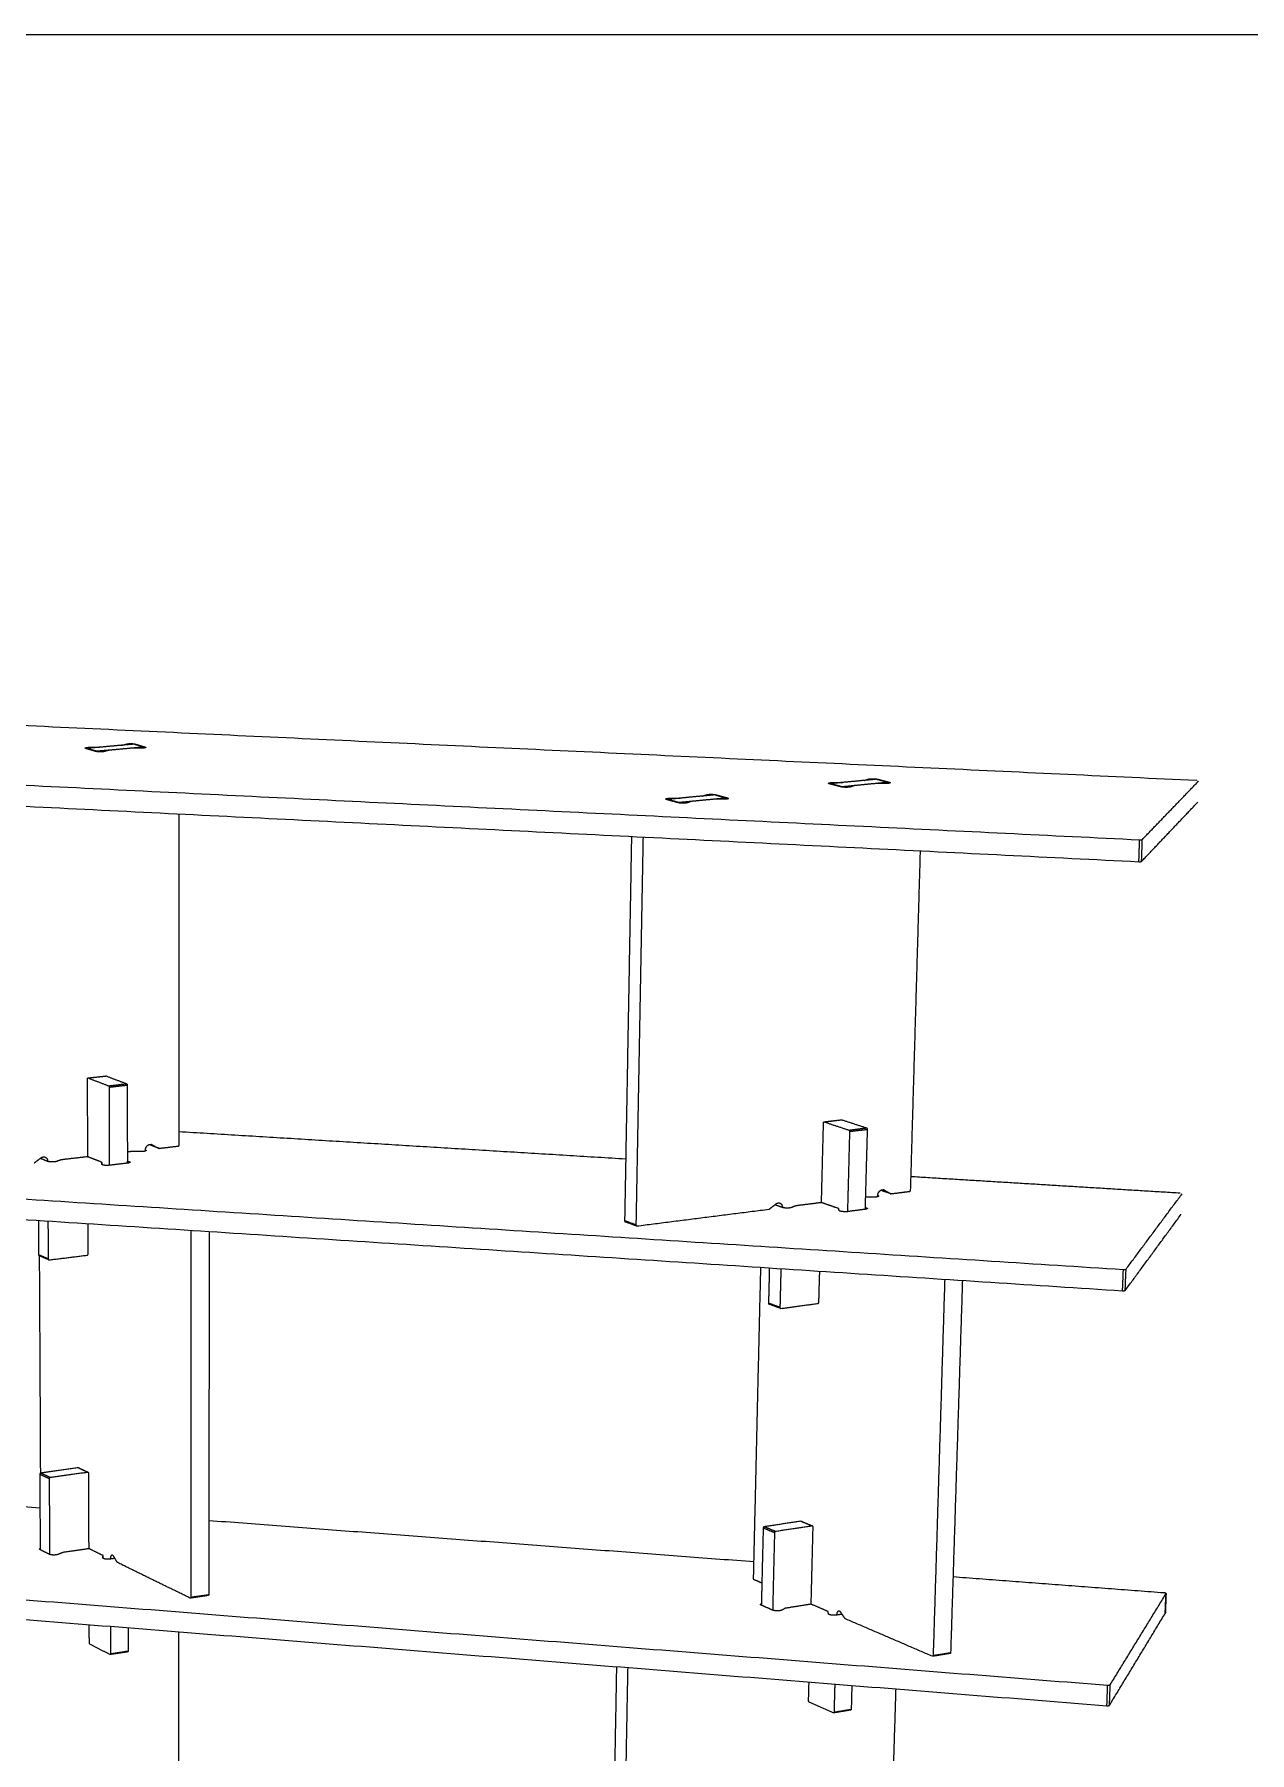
# Model space of a CAD drawing. Header units: millimetres. Extents: x -4641 to 5704, y -3753 to 2864.
# Drawn here: x 2946 to 3934, y -2179 to -782 of the extents above; entities that cross this region are included whole.
import ezdxf

# ---------------------------------------------------------------- set-up
doc = ezdxf.new("R2010")
doc.units = ezdxf.units.MM
doc.header["$MEASUREMENT"] = 0
doc.layers.add('Layer 02', color=1, linetype='Continuous', true_color=0xff0000)

msp = doc.modelspace()

# ---------------------------------------------------------------- linework, layer by layer
at = {"layer": 'Layer 02'}
for points in [[(-3623.4, -782.4), (671.7, -782.4), (4966.8, -782.4)], [(3891.4, -1389), (3052.8, -1349.7), (2214.3, -1310.5)], [(2102.3, -1351.7), (2973.6, -1394.4), (3845, -1437.1)], [(2103, -1368.3), (2973.7, -1411.6), (3844.4, -1454.9)], [(2996.1, -1365.3), (2992.1, -1364.1), (2988.1, -1362.9)], [(2996.9, -1365.2), (2992.9, -1364), (2988.9, -1362.8)], [(2991.9, -1361.9), (2995.5, -1361.9), (2999, -1361.9)], [(2991.9, -1362.5), (2991.9, -1362.2), (2991.9, -1361.9)], [(3007.3, -1364.3), (3002.1, -1364.7), (2996.9, -1365.2)], [(2999, -1361.9), (2999, -1361.9), (2999, -1361.9)], [(3007.1, -1364.3), (3005.2, -1364.8), (3003.4, -1365.3)], [(3025.1, -1362.7), (3016.2, -1363.5), (3007.4, -1364.3)], [(3017.4, -1360.2), (3019.2, -1359.8), (3021.1, -1359.3)], [(3017.4, -1360.3), (3017.4, -1360.3), (3017.4, -1360.2)], [(3021.1, -1359.9), (3021.1, -1359.6), (3021.1, -1359.3)], [(3035.5, -1361.8), (3030.3, -1362.2), (3025.2, -1362.7)], [(3032.6, -1362.7), (3029, -1362.7), (3025.5, -1362.7)], [(3035.5, -1361.8), (3031.5, -1360.6), (3027.5, -1359.4)], [(3027.8, -1359.4), (3031.8, -1360.6), (3035.8, -1361.8)], [(3028.3, -1359.3), (3032.3, -1360.5), (3036.3, -1361.7)], [(3028.3, -1359.6), (3028.3, -1359.4), (3028.3, -1359.3)], [(3036.3, -1362.3), (3036.3, -1362), (3036.3, -1361.7)], [(3602.3, -1394.1), (3597.5, -1392.9), (3592.7, -1391.6)], [(3603.1, -1394.1), (3598.3, -1392.8), (3593.5, -1391.5)], [(3596, -1390.5), (3599.6, -1390.5), (3603.2, -1390.6)], [(3596, -1391.3), (3596, -1390.9), (3596, -1390.5)], [(3613.2, -1393.1), (3608.1, -1393.6), (3603.1, -1394.1)], [(3603.2, -1390.6), (3603.2, -1390.6), (3603.2, -1390.6)], [(3613, -1393.1), (3611.4, -1393.7), (3609.8, -1394.2)], [(3630.5, -1391.4), (3621.9, -1392.2), (3613.3, -1393.1)], [(3621.2, -1388.8), (3622.8, -1388.3), (3624.4, -1387.8)], [(3621.2, -1388.9), (3621.2, -1388.8), (3621.2, -1388.8)], [(3624.4, -1388.5), (3624.4, -1388.2), (3624.4, -1387.8)], [(3640.7, -1390.4), (3635.6, -1390.9), (3630.6, -1391.4)], [(3640.7, -1390.4), (3635.9, -1389.2), (3631, -1387.9)], [(3638.2, -1391.4), (3634.6, -1391.4), (3631, -1391.4)], [(3631.3, -1387.9), (3636.1, -1389.2), (3640.9, -1390.4)], [(3631.8, -1387.8), (3636.7, -1389.1), (3641.5, -1390.3)], [(3631.8, -1388.1), (3631.8, -1387.9), (3631.8, -1387.8)], [(3641.5, -1391.2), (3641.5, -1390.8), (3641.5, -1390.3)], [(3847.2, -1436.8), (3870.1, -1413.1), (3893, -1389.3)], [(3469.7, -1407), (3465, -1405.7), (3460.3, -1404.4)], [(3470.5, -1406.9), (3465.8, -1405.6), (3461.1, -1404.3)], [(3463.8, -1403.3), (3467.5, -1403.3), (3471.1, -1403.3)], [(3463.8, -1404), (3463.8, -1403.7), (3463.8, -1403.3)], [(3480.9, -1405.9), (3475.7, -1406.4), (3470.5, -1406.9)], [(3471.1, -1403.3), (3471.1, -1403.3), (3471.1, -1403.3)], [(3480.7, -1405.9), (3479, -1406.5), (3477.3, -1407)], [(3498.6, -1404.2), (3489.8, -1405), (3481, -1405.9)], [(3489.5, -1401.5), (3491.2, -1401), (3492.9, -1400.5)], [(3489.5, -1401.6), (3489.5, -1401.5), (3489.5, -1401.5)], [(3492.9, -1401.2), (3492.9, -1400.9), (3492.9, -1400.5)], [(3509.1, -1403.2), (3503.9, -1403.7), (3498.7, -1404.2)], [(3506.4, -1404.2), (3502.8, -1404.2), (3499.1, -1404.2)], [(3509.1, -1403.2), (3504.3, -1401.9), (3499.6, -1400.6)], [(3499.8, -1400.6), (3504.6, -1401.9), (3509.3, -1403.2)], [(3500.4, -1400.5), (3505.2, -1401.8), (3509.9, -1403.1)], [(3500.4, -1400.8), (3500.4, -1400.6), (3500.4, -1400.5)], [(3509.9, -1403.9), (3509.9, -1403.5), (3509.9, -1403.1)], [(3846.6, -1454.7), (3869.4, -1430.6), (3892.3, -1406.5)], [(3064, -1685.1), (3064, -1550.6), (3064.1, -1416.1)], [(3431.8, -1434.4), (3429, -1590.6), (3426.2, -1746.8)], [(3441.2, -1434.9), (3438.3, -1592.5), (3435.4, -1750.2)], [(3844.4, -1454.9), (3844.7, -1446), (3845, -1437.1)], [(3846.6, -1454.7), (3846.9, -1445.8), (3847.2, -1436.8)], [(3658.8, -1721.9), (3662.8, -1584), (3666.8, -1446.1)], [(2989.9, -1630.7), (2997.2, -1629.9), (3004.5, -1629.1)], [(2989.9, -1630.7), (2997.3, -1629.9), (3004.6, -1629.1)], [(2989.9, -1630.7), (2998.3, -1633.9), (3006.6, -1637.1)], [(3004.6, -1629.1), (3013, -1632.3), (3021.3, -1635.4)], [(3006.6, -1637.1), (3014, -1636.2), (3021.3, -1635.4)], [(3007.1, -1638.2), (3014.4, -1637.3), (3021.8, -1636.5)], [(3007.1, -1638.2), (3007.2, -1669.9), (3007.2, -1701.7)], [(3021.8, -1636.5), (3021.8, -1668.2), (3021.9, -1700)], [(3427.1, -1696.7), (3245.5, -1685.6), (3064, -1674.5)], [(3588.4, -1666.4), (3595.6, -1665.5), (3602.7, -1664.7)], [(3588.5, -1666.4), (3595.7, -1665.6), (3602.8, -1664.7)], [(3588.5, -1666.4), (3598.6, -1669.8), (3608.6, -1673.1)], [(3602.8, -1664.7), (3612.9, -1668), (3623, -1671.3)], [(3609.1, -1674.2), (3608.3, -1706.8), (3607.4, -1739.4)], [(3608.6, -1673.1), (3615.8, -1672.2), (3623, -1671.3)], [(3609.1, -1674.2), (3616.3, -1673.3), (3623.5, -1672.5)], [(3623.5, -1672.5), (3622.6, -1705), (3621.7, -1737.5)], [(2117, -1676.4), (2974.4, -1731.4), (3831.8, -1786.4)], [(3036.6, -1690.1), (3036.6, -1689.7), (3036.6, -1689.2)], [(3047.4, -1687.9), (3043.5, -1686.4), (3039.7, -1684.9)], [(3047.3, -1687.9), (3043.5, -1686.4), (3039.7, -1684.9)], [(3042.1, -1685.1), (3041.8, -1685), (3041.4, -1684.8)], [(3042.1, -1685.1), (3044.7, -1686.5), (3047.3, -1687.9)], [(3047.7, -1687.9), (3055.5, -1687), (3063.2, -1686.1)], [(2117.8, -1692.5), (2974.4, -1748.1), (3831.1, -1803.7)], [(2946.2, -1699.7), (2948.9, -1697.7), (2951.6, -1695.7)], [(2957.1, -1698.6), (2954.1, -1697.3), (2951, -1696.1)], [(2968, -1697.3), (2966.2, -1697.9), (2964.3, -1698.6)], [(2989.3, -1694.8), (2978.8, -1696), (2968.4, -1697.2)], [(3001.2, -1699.3), (2995.5, -1697.1), (2989.9, -1694.8)], [(3001.1, -1700.9), (3001.2, -1700.1), (3001.3, -1699.4)], [(3001.3, -1701.2), (3001.3, -1700.3), (3001.3, -1699.4)], [(3021.9, -1700), (3014.6, -1700.8), (3007.2, -1701.7)], [(3025.5, -1690.5), (3023.7, -1690.7), (3021.9, -1691)], [(3021.9, -1698.4), (3022, -1698.4), (3022.1, -1698.4)], [(3022.1, -1699.9), (3022.1, -1699.2), (3022.1, -1698.4)], [(3032.9, -1690.5), (3029.4, -1690.5), (3026, -1690.5)], [(3878, -1724.4), (3768.5, -1717.7), (3659.1, -1711)], [(3628.8, -1727.6), (3625.4, -1727.6), (3622, -1727.6)], [(3632, -1727.2), (3632.1, -1726.7), (3632.1, -1726.2)], [(3642.6, -1724.8), (3638.5, -1723.4), (3634.5, -1722)], [(3642.5, -1724.8), (3638.5, -1723.4), (3634.5, -1722)], [(3637.5, -1721.9), (3637, -1721.8), (3636.5, -1721.6)], [(3637.5, -1721.9), (3640, -1723.3), (3642.5, -1724.8)], [(3642.9, -1724.8), (3650.4, -1723.9), (3657.9, -1722.9)], [(3834, -1786.1), (3856.7, -1755.5), (3879.5, -1724.9)], [(3436.2, -1751), (3489.8, -1744.2), (3543.5, -1737.4)], [(3543.9, -1737.3), (3546.6, -1735.2), (3549.2, -1733.1)], [(3554.5, -1736), (3551.4, -1734.9), (3548.3, -1733.8)], [(3565.2, -1734.7), (3563.5, -1735.4), (3561.9, -1736.1)], [(3585.9, -1732.1), (3575.7, -1733.4), (3565.5, -1734.6)], [(3600.1, -1736.8), (3593.3, -1734.5), (3586.6, -1732.1)], [(3600.7, -1738.5), (3600.5, -1737.7), (3600.3, -1736.9)], [(3621.7, -1737.5), (3614.5, -1738.4), (3607.4, -1739.4)], [(3833.3, -1803.4), (3856.1, -1772.4), (3878.8, -1741.5)], [(2949.6, -1746.5), (2949.7, -1760.5), (2949.7, -1774.5)], [(2957.3, -1747), (2957.4, -1762.4), (2957.5, -1777.8)], [(2989.9, -1773.8), (2989.9, -1761.4), (2989.9, -1749.1)], [(3073.6, -1754.5), (3073.5, -1903.7), (3073.4, -2052.8)], [(3088.5, -1755.5), (3088.2, -1903.1), (3088, -2050.7)], [(3435.4, -1750.2), (3430.8, -1748.5), (3426.2, -1746.8)], [(3435.8, -1751), (3431.2, -1749.3), (3426.7, -1747.6)], [(2957.5, -1777.8), (2953.6, -1776.1), (2949.7, -1774.5)], [(2957.9, -1778.5), (2954.1, -1776.9), (2950.2, -1775.2)], [(2951.4, -1951.9), (2951, -1863.6), (2950.5, -1775.4)], [(2958.3, -1778.6), (2973.7, -1776.7), (2989.1, -1774.8)], [(3531.1, -2037.5), (3534, -1911), (3537, -1784.6)], [(3543.9, -1785), (3543.6, -1799.4), (3543.2, -1813.8)], [(3553.3, -1785.7), (3552.9, -1801.4), (3552.5, -1817.2)], [(3584.2, -1813), (3584.5, -1800.4), (3584.9, -1787.7)], [(3831.1, -1803.7), (3831.5, -1795.1), (3831.8, -1786.4)], [(3833.3, -1803.4), (3833.6, -1794.8), (3834, -1786.1)], [(3686.5, -1794.3), (3681.8, -1947.2), (3677.1, -2100.1)], [(3700.9, -1795.2), (3696.1, -1946.5), (3691.3, -2097.8)], [(3552.5, -1817.2), (3547.9, -1815.5), (3543.2, -1813.8)], [(3553, -1818), (3548.3, -1816.3), (3543.7, -1814.5)], [(3553.3, -1818.1), (3568.4, -1816), (3583.4, -1814)], [(2950.8, -1980.3), (2732.4, -1963.8), (2514.1, -1947.3)], [(2958.3, -1956.5), (2954.5, -1954.7), (2950.6, -1952.9)], [(2950.6, -1952.9), (2950.8, -1983.5), (2951, -2014.2)], [(2982, -1947.6), (2966.7, -1949.7), (2951.4, -1951.9)], [(2959.1, -1955.5), (2955.3, -1953.7), (2951.4, -1951.9)], [(2989.7, -1951.3), (2974.4, -1953.4), (2959.1, -1955.5)], [(2989.7, -1951.3), (2985.8, -1949.5), (2982, -1947.6)], [(2982.4, -1947.7), (2986.2, -1949.5), (2990.1, -1951.3)], [(2990.7, -2013.4), (2990.6, -1982.7), (2990.5, -1952)], [(2958.3, -1956.5), (2958.5, -1987.2), (2958.6, -2018)], [(2131.4, -1991.1), (2975.2, -2057.7), (3819, -2124.3)], [(3531.4, -2024.1), (3309.7, -2007.4), (3088.1, -1990.6)], [(3538.9, -1996.5), (3538.1, -2027.9), (3537.4, -2059.3)], [(3548.1, -2000.4), (3543.5, -1998.5), (3538.9, -1996.5)], [(3569.4, -1991), (3554.6, -1993.3), (3539.7, -1995.5)], [(3548.9, -1999.4), (3544.3, -1997.4), (3539.7, -1995.5)], [(3578.7, -1994.9), (3563.8, -1997.1), (3548.9, -1999.4)], [(3578.7, -1994.9), (3574.1, -1993), (3569.4, -1991)], [(3569.8, -1991.1), (3574.4, -1993), (3579, -1994.9)], [(3577.9, -2058.5), (3578.7, -2027.1), (3579.5, -1995.7)], [(2132.1, -2006.7), (2975.2, -2073.8), (3818.4, -2141)], [(3548.1, -2000.4), (3547.3, -2031.9), (3546.6, -2063.3)], [(2958.6, -2018), (2954.8, -2016.1), (2951, -2014.2)], [(2969.4, -2016.5), (2967.5, -2017.2), (2965.7, -2018)], [(2990.3, -2013.4), (2980, -2014.9), (2969.7, -2016.4)], [(3002, -2018.9), (2996.5, -2016.2), (2990.9, -2013.4)], [(3001.9, -2020.8), (3002, -2019.9), (3002.1, -2019)], [(3002.1, -2021.2), (3002.1, -2020.1), (3002.1, -2019)], [(3011.8, -2021.2), (3009.9, -2021.5), (3008, -2021.8)], [(3013.7, -2024.5), (3012.3, -2022.1), (3010.9, -2019.8)], [(3072.9, -2053.5), (3043.4, -2039.1), (3014, -2024.7)], [(3537.8, -2041.3), (3534.7, -2039.9), (3531.5, -2038.6)], [(3865, -2049.3), (3779.1, -2042.8), (3693.3, -2036.3)], [(3087.7, -2051.4), (3080.4, -2052.4), (3073.1, -2053.5)], [(3073.4, -2052.8), (3080.7, -2051.7), (3088, -2050.7)], [(3821.1, -2123.9), (3843.8, -2086.9), (3866.5, -2049.9)], [(3865.8, -2065.9), (3866.1, -2057.9), (3866.5, -2049.9)], [(3866.5, -2049.8), (3866.2, -2057.8), (3865.9, -2065.9)], [(3546.6, -2063.3), (3542, -2061.3), (3537.4, -2059.3)], [(3557, -2061.7), (3555.5, -2062.6), (3553.9, -2063.4)], [(3577.5, -2058.5), (3567.4, -2060.1), (3557.4, -2061.7)], [(3591.4, -2064.3), (3584.8, -2061.4), (3578.1, -2058.6)], [(3592, -2066.3), (3591.8, -2065.4), (3591.6, -2064.4)], [(3603.1, -2066.6), (3600.8, -2067), (3598.6, -2067.3)], [(3605.5, -2070.2), (3603.8, -2067.8), (3602.2, -2065.3)], [(3820.5, -2140.6), (3843.2, -2103.3), (3865.8, -2065.9)], [(2991, -2089.9), (2990.9, -2082.5), (2990.9, -2075.1)], [(3008.1, -2076.5), (3008.1, -2087.6), (3008.2, -2098.7)], [(3022.5, -2077.6), (3022.5, -2087.1), (3022.5, -2096.5)], [(3063.7, -2309.1), (3063.8, -2195), (3063.8, -2080.9)], [(3676.5, -2100.8), (3641.1, -2085.6), (3605.8, -2070.4)], [(3007.7, -2099.4), (2999.6, -2095.2), (2991.4, -2091)], [(3022.2, -2097.2), (3015.1, -2098.3), (3007.9, -2099.4)], [(3008.2, -2098.7), (3015.3, -2097.6), (3022.5, -2096.5)], [(3690.9, -2098.5), (3683.8, -2099.7), (3676.7, -2100.8)], [(3677.1, -2100.1), (3684.2, -2099), (3691.3, -2097.8)], [(3419.6, -2109.2), (3417, -2252.6), (3414.4, -2396)], [(3428.7, -2109.9), (3426, -2255.3), (3423.3, -2400.7)], [(3575.8, -2136.9), (3576, -2129.3), (3576.2, -2121.7)], [(3597.1, -2123.4), (3596.8, -2134.8), (3596.5, -2146.2)], [(3611, -2124.5), (3610.7, -2134.2), (3610.5, -2143.9)], [(3640, -2360.9), (3643.4, -2244.1), (3646.9, -2127.3)], [(3818.4, -2141), (3818.7, -2132.6), (3819, -2124.3)], [(3820.5, -2140.6), (3820.8, -2132.2), (3821.1, -2123.9)], [(3595.9, -2146.8), (3586.1, -2142.4), (3576.3, -2138)], [(3610.1, -2144.5), (3603.1, -2145.7), (3596.1, -2146.8)], [(3596.5, -2146.2), (3603.5, -2145), (3610.5, -2143.9)]]:
    msp.add_open_spline(points, degree=2, dxfattribs=at)
for points, weights, knots in [([(2988.1, -1362.9), (2987, -1362.5), (2988.2, -1362.2), (2989.5, -1361.9), (2991.9, -1361.9)], [6612.60285082, 5729.16513693, 6616.90164237, 5732.84376944, 6618.97509584], [-11200.283185, -11200.283185, -11200.283185, -11195.572428, -11195.572428, -11190.86167, -11190.86167, -11190.86167]), ([(3027.5, -1359.4), (3022.3, -1359.8), (3017, -1360.3), (3008.3, -1361.1), (2999.4, -1361.9), (2994.2, -1362.3), (2988.9, -1362.8)], [6634.7048785, 6631.76381471, 6628.82274999, 6623.88613852, 6618.94952706, 6616.00646759, 6613.06340906], [-1690.116451, -1690.116451, -1690.116451, -1664.014998, -1664.014998, -1620.218106, -1620.218106, -1594.116451, -1594.116451, -1594.116451]), ([(3003.4, -1365.3), (3002.1, -1365.7), (2999.7, -1365.6), (2997.2, -1365.6), (2996.1, -1365.3)], [6597.36795405, 5712.2467316, 6595.29813719, 5712.33833384, 6597.52663035], [-11008.878604, -11008.878604, -11008.878604, -11004.167843, -11004.167843, -10999.457083, -10999.457083, -10999.457083]), ([(3021.1, -1359.3), (3021.7, -1359.1), (3022.8, -1359), (3026.4, -1358.7), (3028.3, -1359.3)], [6635.3239163, 6825.35541728, 7629.47665715, 5157.52910989, 6635.16523385], [-11118.330322, -11118.330322, -11118.330322, -11115.713346, -11115.713346, -11108.870139, -11108.870139, -11108.870139]), ([(3036.3, -1361.7), (3038.3, -1362.3), (3034.9, -1362.6), (3033.7, -1362.7), (3032.6, -1362.7)], [6620.08901338, 5140.24662549, 7603.49136263, 7593.78510374, 7603.49136263], [-11090.870139, -11090.870139, -11090.870139, -11084.026931, -11084.026931, -11081.73016, -11081.73016, -11081.73016]), ([(3592.7, -1391.6), (3591.3, -1391.2), (3592.4, -1390.9), (3593.5, -1390.5), (3596, -1390.5)], [6437.13723412, 5577.191557, 6441.43602567, 5580.87018951, 6443.50947915], [-10106.152672, -10106.152672, -10106.152672, -10101.441915, -10101.441915, -10096.731157, -10096.731157, -10096.731157]), ([(3631, -1387.9), (3625.9, -1388.4), (3620.8, -1388.9), (3612.3, -1389.7), (3603.7, -1390.5), (3598.6, -1391), (3593.5, -1391.5)], [6459.2392618, 6456.29817025, 6453.35707777, 6448.4204663, 6443.48385484, 6440.54082314, 6437.59779237], [-1690.116451, -1690.116451, -1690.116451, -1664.014998, -1664.014998, -1620.218106, -1620.218106, -1594.116451, -1594.116451, -1594.116451]), ([(3609.8, -1394.2), (3608.7, -1394.5), (3606.1, -1394.5), (3603.6, -1394.5), (3602.3, -1394.1)], [6421.90233735, 5560.2731829, 6419.83253264, 5560.36478514, 6422.06101366], [-9914.748091, -9914.748091, -9914.748091, -9910.03733, -9910.03733, -9905.32657, -9905.32657, -9905.32657]), ([(3624.4, -1387.8), (3624.9, -1387.6), (3626, -1387.5), (3629.5, -1387.2), (3631.8, -1387.8)], [6459.85829961, 6644.8940379, 7427.77127147, 5021.21293396, 6459.69961715], [-10024.199809, -10024.199809, -10024.199809, -10021.582834, -10021.582834, -10014.739626, -10014.739626, -10014.739626]), ([(3641.5, -1390.3), (3643.8, -1390.9), (3640.5, -1391.3), (3639.5, -1391.4), (3638.2, -1391.4)], [6444.62339669, 5003.93044956, 7401.78597695, 6621.53051248, 6438.25115167], [-9996.739626, -9996.739626, -9996.739626, -9989.896418, -9989.896418, -9987.279438, -9987.279438, -9987.279438]), ([(3460.3, -1404.4), (3459, -1404), (3460.1, -1403.6), (3461.3, -1403.3), (3463.8, -1403.3)], [6362.08277628, 5512.1856894, 6366.38156784, 5515.86432191, 6368.45502131], [-10290.017511, -10290.017511, -10290.017511, -10285.306753, -10285.306753, -10280.595996, -10280.595996, -10280.595996]), ([(3499.6, -1400.6), (3494.4, -1401.1), (3489.2, -1401.6), (3480.4, -1402.4), (3471.6, -1403.3), (3466.4, -1403.8), (3461.1, -1404.3)], [6384.18480397, 6381.24370917, 6378.30261343, 6373.36600196, 6368.42939048, 6365.48636203, 6362.54333453], [-1451.719733, -1451.719733, -1451.719733, -1425.61828, -1425.61828, -1381.821388, -1381.821388, -1355.719733, -1355.719733, -1355.719733]), ([(3477.3, -1407), (3476.1, -1407.4), (3473.6, -1407.4), (3471.1, -1407.4), (3469.7, -1407)], [6346.84787951, 5495.26751878, 6344.77851901, 5495.35912102, 6347.00655582], [-10317.439032, -10317.439032, -10317.439032, -10312.728272, -10312.728272, -10308.017511, -10308.017511, -10308.017511]), ([(3492.9, -1400.5), (3493.5, -1400.3), (3494.6, -1400.2), (3498.2, -1399.9), (3500.4, -1400.5)], [6384.80384177, 6567.7026699, 7341.49289596, 4962.90443528, 6384.64515931], [-10208.064648, -10208.064648, -10208.064648, -10205.447672, -10205.447672, -10198.604465, -10198.604465, -10198.604465]), ([(3509.9, -1403.1), (3512.1, -1403.7), (3508.8, -1404.1), (3507.7, -1404.2), (3506.4, -1404.2)], [6369.56893885, 4945.62195088, 7315.50760144, 6544.33915285, 6363.19669383], [-10180.604465, -10180.604465, -10180.604465, -10173.761257, -10173.761257, -10171.144277, -10171.144277, -10171.144277]), ([(2989.7, -1694.8), (2989.7, -1694.8), (2989.7, -1694.7), (2989.6, -1663.2), (2989.5, -1631.5)], [6698.66605678, 6698.6589681, 6698.65187942, 6688.39556469, 6678.13925429], [3077.458557, 3077.458557, 3077.458557, 3077.506829, 3077.506829, 3147.258214, 3147.258214, 3147.258214]), ([(3586.3, -1732.1), (3586.3, -1732), (3586.3, -1732), (3587.1, -1699.6), (3588, -1667.2)], [6523.20020651, 6523.19319765, 6523.18618879, 6512.92991103, 6502.67363759], [3077.459102, 3077.459102, 3077.459102, 3077.506829, 3077.506829, 3147.258214, 3147.258214, 3147.258214]), ([(3036.6, -1689.2), (3037.8, -1689.7), (3036.5, -1690.1), (3035.3, -1690.6), (3032.9, -1690.5)], [6725.3555099, 5823.05414236, 6721.05669766, 5819.37548597, 6718.9832235], [-15626.521411, -15626.521411, -15626.521411, -15621.810653, -15621.810653, -15617.099896, -15617.099896, -15617.099896]), ([(3036.6, -1689.2), (3036.6, -1686.9), (3038.4, -1685.5), (3040.3, -1684.1), (3042.1, -1685.1)], [6725.3555099, 5824.27724976, 6725.24786739, 5825.40999529, 6727.31594621], [-2085.557261, -2085.557261, -2085.557261, -2080.846499, -2080.846499, -2076.13574, -2076.13574, -2076.13574]), ([(2951.6, -1695.7), (2953.4, -1694.3), (2955.3, -1695.2), (2957.1, -1696.2), (2957.1, -1698.6)], [6675.97761453, 5782.73950721, 6678.05194565, 5785.19340098, 6680.23074383], [-2538.283635, -2538.283635, -2538.283635, -2533.572876, -2533.572876, -2528.862114, -2528.862114, -2528.862114]), ([(2964.3, -1698.6), (2963, -1699), (2960.6, -1699), (2958.2, -1699), (2957.1, -1698.6)], [6680.07202616, 5783.87824396, 6678.00268634, 5783.96987008, 6680.23074383], [-15443.551137, -15443.551137, -15443.551137, -15438.840377, -15438.840377, -15434.129616, -15434.129616, -15434.129616]), ([(3007.2, -1701.7), (3005.1, -1701.9), (3003.1, -1701.7), (3001, -1701.4), (3001.1, -1700.9)], [6665.14626218, 5771.75418829, 6665.23552957, 5773.9802252, 6669.0022746], [-15521.325514, -15521.325514, -15521.325514, -15516.614756, -15516.614756, -15511.903998, -15511.903998, -15511.903998]), ([(3022.1, -1698.4), (3024.1, -1698.7), (3024.1, -1699.2), (3024, -1699.7), (3021.9, -1700)], [6680.88090637, 5785.30191268, 6677.11190868, 5781.00316804, 6673.43448452], [-15548.747034, -15548.747034, -15548.747034, -15544.036274, -15544.036274, -15539.325514, -15539.325514, -15539.325514]), ([(3632.1, -1726.2), (3633.4, -1726.7), (3632.4, -1727.1), (3631.3, -1727.6), (3628.8, -1727.6)], [6549.8898932, 5671.08056243, 6545.59108097, 5667.40190603, 6543.51760681], [-15205.737817, -15205.737817, -15205.737817, -15201.02706, -15201.02706, -15196.316302, -15196.316302, -15196.316302]), ([(3632.1, -1726.2), (3632.1, -1723.8), (3633.9, -1722.4), (3635.7, -1721), (3637.5, -1721.9)], [6549.8898932, 5672.30365566, 6549.78218214, 5673.43637499, 6551.85032952], [-2085.557261, -2085.557261, -2085.557261, -2080.846499, -2080.846499, -2076.13574, -2076.13574, -2076.13574]), ([(3549.2, -1733.1), (3551.1, -1731.7), (3552.8, -1732.6), (3554.6, -1733.6), (3554.5, -1736)], [6500.51199784, 5630.76589123, 6502.58627039, 5633.21982167, 6504.76512714], [-2538.283635, -2538.283635, -2538.283635, -2533.572876, -2533.572876, -2528.862114, -2528.862114, -2528.862114]), ([(3561.9, -1736.1), (3560.8, -1736.5), (3558.3, -1736.5), (3555.9, -1736.5), (3554.5, -1736)], [6504.60640947, 5631.90469, 6502.53706965, 5631.99631612, 6504.76512714], [-15022.767543, -15022.767543, -15022.767543, -15018.056783, -15018.056783, -15013.346022, -15013.346022, -15013.346022]), ([(3607.4, -1739.4), (3605.3, -1739.6), (3603.1, -1739.3), (3600.9, -1739.1), (3600.7, -1738.5)], [6489.68064549, 5619.78060836, 6489.76991287, 5622.00664527, 6493.53665791], [-15100.54192, -15100.54192, -15100.54192, -15095.831162, -15095.831162, -15091.120404, -15091.120404, -15091.120404]), ([(3621.7, -1736), (3623.4, -1736.3), (3623.6, -1736.7), (3623.7, -1737.3), (3621.7, -1737.5)], [6292.91150609, 5756.57714158, 6501.64629198, 5629.02961408, 6497.96886783], [-15127.294797, -15127.294797, -15127.294797, -15123.25268, -15123.25268, -15118.54192, -15118.54192, -15118.54192]), ([(2965.7, -2018), (2964.5, -2018.5), (2962.1, -2018.5), (2959.7, -2018.5), (2958.6, -2018)], [6785.33846259, 5875.05116838, 6783.26910209, 5875.14277062, 6785.4971389], [-15443.551137, -15443.551137, -15443.551137, -15438.840377, -15438.840377, -15434.129616, -15434.129616, -15434.129616]), ([(3008, -2021.8), (3005.9, -2022.1), (3003.9, -2021.8), (3001.9, -2021.4), (3001.9, -2020.8)], [6770.41269862, 5862.92713427, 6770.501966, 5865.15317118, 6774.26871104], [-15521.325514, -15521.325514, -15521.325514, -15516.614756, -15516.614756, -15511.903998, -15511.903998, -15511.903998]), ([(3010.9, -2019.8), (3009.9, -2018.2), (3008.9, -2018.8), (3008, -2019.5), (3008, -2021.8)], [6763.6150938, 5859.37891044, 6767.38653424, 5863.30168634, 6770.41269862], [1985.851359, 1985.851359, 1985.851359, 1990.562117, 1990.562117, 1995.27288, 1995.27288, 1995.27288]), ([(3537.4, -2059.3), (3536, -2058.8), (3537.1, -2058.2), (3537.3, -2058.1), (3537.4, -2058.1)], [6625.10774267, 5739.99582398, 6629.40653422, 6620.01301192, 6629.40653422], [-14995.346022, -14995.346022, -14995.346022, -14990.635265, -14990.635265, -14990.356063, -14990.356063, -14990.356063]), ([(3553.9, -2063.4), (3552.8, -2063.9), (3550.3, -2063.9), (3547.9, -2063.9), (3546.6, -2063.3)], [6609.8728459, 5723.07761442, 6607.8034854, 5723.16921666, 6610.0315222], [-15022.767543, -15022.767543, -15022.767543, -15018.056783, -15018.056783, -15013.346022, -15013.346022, -15013.346022]), ([(3598.6, -2067.3), (3596.5, -2067.7), (3594.4, -2067.3), (3592.2, -2067), (3592, -2066.3)], [6594.94708192, 5710.95355433, 6595.03634931, 5713.17959125, 6598.80309434], [-15100.54192, -15100.54192, -15100.54192, -15095.831162, -15095.831162, -15091.120404, -15091.120404, -15091.120404]), ([(3602.2, -2065.3), (3601, -2063.7), (3599.8, -2064.3), (3598.6, -2065), (3598.6, -2067.3)], [6588.14947711, 5707.40528781, 6591.92084361, 5711.32810036, 6594.94708192], [1985.851359, 1985.851359, 1985.851359, 1990.562117, 1990.562117, 1995.27288, 1995.27288, 1995.27288])]:
    msp.add_rational_spline(points, weights, degree=2, knots=knots, dxfattribs=at)
for points, weights in [([(2988.9, -1362.8), (2988.7, -1362.8), (2988.5, -1363)], [1, 0.955595121965, 1]), ([(2996.9, -1365.2), (2996.7, -1365.2), (2996.5, -1365.4)], [1, 0.959527185366, 1]), ([(2999, -1361.9), (2999.2, -1361.9), (2999.3, -1361.9)], [1, 0.999456095966, 1]), ([(3007.4, -1364.3), (3007.3, -1364.3), (3007.1, -1364.3)], [1, 0.996772627076, 1]), ([(3017.1, -1360.3), (3017.3, -1360.3), (3017.4, -1360.2)], [1, 0.997692302798, 1]), ([(3025.5, -1362.7), (3025.3, -1362.7), (3025.1, -1362.7)], [1, 0.998973150304, 1]), ([(3027.8, -1359.4), (3027.6, -1359.4), (3027.5, -1359.4)], [1, 0.982080941027, 1]), ([(3036.3, -1362.4), (3036.1, -1361.7), (3035.5, -1361.8)], [6010.63264943, 5059.84816775, 6619.62865803]), ([(3593.5, -1391.5), (3593.2, -1391.6), (3593, -1391.7)], [1, 0.957959458091, 1]), ([(3603.1, -1394.1), (3602.8, -1394.1), (3602.7, -1394.2)], [1, 0.960584621458, 1]), ([(3603.2, -1390.6), (3603.4, -1390.6), (3603.6, -1390.5)], [1, 0.999385962679, 1]), ([(3613.3, -1393.1), (3613.2, -1393.1), (3613, -1393.1)], [1, 0.995057755289, 1]), ([(3620.9, -1388.9), (3621.1, -1388.9), (3621.2, -1388.8)], [1, 0.996304381828, 1]), ([(3631, -1391.4), (3630.7, -1391.4), (3630.5, -1391.4)], [1, 0.998808768141, 1]), ([(3631.3, -1387.9), (3631.2, -1387.9), (3631, -1387.9)], [1, 0.984507526159, 1]), ([(3641.5, -1391.2), (3641.4, -1390.4), (3640.7, -1390.4)], [6094.88221737, 4752.15468, 6444.16304134]), ([(3461.1, -1404.3), (3460.9, -1404.3), (3460.7, -1404.5)], [1, 0.95720186737, 1]), ([(3470.5, -1406.9), (3470.3, -1406.9), (3470.1, -1407.1)], [1, 0.960058187413, 1]), ([(3471.1, -1403.3), (3471.3, -1403.3), (3471.5, -1403.3)], [1, 0.999380741204, 1]), ([(3481, -1405.9), (3480.9, -1405.9), (3480.7, -1405.9)], [1, 0.995359846246, 1]), ([(3489.3, -1401.6), (3489.4, -1401.6), (3489.5, -1401.5)], [1, 0.996568202824, 1]), ([(3499.1, -1404.2), (3498.9, -1404.2), (3498.6, -1404.2)], [1, 0.99880587935, 1]), ([(3499.8, -1400.6), (3499.7, -1400.6), (3499.6, -1400.6)], [1, 0.983527421294, 1]), ([(3509.9, -1403.9), (3509.8, -1403.1), (3509.1, -1403.2)], [5995.31439429, 4715.04792885, 6369.1085835]), ([(3845, -1437.1), (3846.9, -1437.2), (3847.2, -1436.8)], [6177.57652684, 4367.84799797, 6178.90556111]), ([(3844.4, -1454.9), (3846.2, -1455), (3846.6, -1454.7)], [6182.86925269, 4371.59052031, 6184.19828696]), ([(2989.5, -1631.5), (2989.5, -1630.6), (2989.9, -1630.7)], [6678.13925429, 4721.95043064, 6677.00764616]), ([(3004.5, -1629.1), (3004.5, -1629.1), (3004.6, -1629.1)], [1, 0.971849246942, 1]), ([(3006.6, -1637.1), (3007.1, -1637.2), (3007.1, -1638.2)], [6645.18006962, 4698.25963956, 6644.63654214]), ([(3021.3, -1635.4), (3021.8, -1635.6), (3021.8, -1636.5)], [6653.46829196, 4704.12029778, 6652.92476448]), ([(3588, -1667.2), (3588, -1666.2), (3588.5, -1666.4)], [6502.67363759, 4597.87748229, 6501.54202946]), ([(3602.7, -1664.7), (3602.8, -1664.7), (3602.8, -1664.7)], [1, 0.975606183112, 1]), ([(3608.6, -1673.1), (3609.2, -1673.3), (3609.1, -1674.2)], [6469.71445292, 4574.18671213, 6469.17092545]), ([(3623, -1671.3), (3623.5, -1671.5), (3623.5, -1672.5)], [6478.00267526, 4580.04737035, 6477.45914778]), ([(3047.3, -1687.9), (3047.5, -1688), (3047.7, -1687.9)], [1, 0.954556794215, 1]), ([(3063.2, -1686.1), (3064, -1686), (3064, -1685.1)], [6740.55062555, 4766.61464838, 6740.71704202]), ([(2968.4, -1697.2), (2968.2, -1697.3), (2968, -1697.3)], [1, 0.994739115453, 1]), ([(2989.9, -1694.8), (2989.7, -1694.7), (2989.3, -1694.8)], [6698.23019043, 4736.66011454, 6698.41874593]), ([(2989.5, -1694.8), (2989.6, -1694.7), (2989.7, -1694.7)], [1, 0.999384813452, 1]), ([(3001.3, -1699.4), (3001.3, -1699.3), (3001.2, -1699.3)], [6676.20723312, 6449.59432414, 6676.6870133]), ([(3026, -1690.5), (3025.8, -1690.5), (3025.5, -1690.5)], [1, 0.998239471874, 1]), ([(3642.5, -1724.8), (3642.7, -1724.9), (3642.9, -1724.8)], [1, 0.948706255872, 1]), ([(3657.9, -1722.9), (3658.7, -1722.8), (3658.8, -1721.9)], [6565.08500886, 4642.54172095, 6565.25142533]), ([(3543.5, -1737.4), (3543.8, -1737.4), (3543.9, -1737.3)], [1, 0.963872457264, 1]), ([(3565.5, -1734.6), (3565.3, -1734.7), (3565.2, -1734.7)], [1, 0.992095213599, 1]), ([(3586.6, -1732.1), (3586.3, -1732), (3585.9, -1732.1)], [6522.76457373, 4612.58718711, 6522.95312923]), ([(3586.1, -1732), (3586.2, -1732), (3586.3, -1732)], [1, 0.999321016451, 1]), ([(3600.3, -1736.9), (3600.2, -1736.9), (3600.1, -1736.8)], [6500.74161642, 6280.09109163, 6501.2213966]), ([(3426.2, -1746.8), (3426.2, -1747.5), (3426.7, -1747.6)], [6451.39974276, 5063.90540669, 5714.69021562]), ([(3435.4, -1750.2), (3435.3, -1751.1), (3436.2, -1751)], [6436.32352229, 4551.37592644, 6437.07801941]), ([(2989.1, -1774.8), (2990, -1774.7), (2989.9, -1773.8)], [6724.28508649, 4755.11317541, 6724.45150296]), ([(2949.7, -1774.5), (2949.7, -1775), (2950.2, -1775.2)], [6721.10945156, 5349.441436, 5889.85683426]), ([(2957.5, -1777.8), (2957.5, -1778.7), (2958.3, -1778.6)], [6706.0332311, 4742.08949048, 6706.78772822]), ([(3831.8, -1786.4), (3833.7, -1786.6), (3834, -1786.1)], [6282.84298199, 4442.28337159, 6284.17201625]), ([(3543.2, -1813.8), (3543.2, -1814.4), (3543.7, -1814.5)], [6545.64383487, 5145.30957557, 5791.251721]), ([(3583.4, -1814), (3584.2, -1813.9), (3584.2, -1813)], [6548.81946979, 4631.04024798, 6548.98588627]), ([(3831.1, -1803.7), (3833, -1803.8), (3833.3, -1803.4)], [6288.13570784, 4446.02589456, 6289.46474211]), ([(3552.5, -1817.2), (3552.5, -1818.2), (3553.3, -1818.1)], [6530.5676144, 4618.01656305, 6531.32211153]), ([(2951.4, -1951.9), (2950.6, -1952), (2950.6, -1952.9)], [6780.23005579, 4794.02105833, 6780.06363932]), ([(2982.4, -1947.7), (2982.2, -1947.6), (2982, -1947.6)], [1, 0.958261194812, 1]), ([(2990.5, -1952), (2990.5, -1951.2), (2989.7, -1951.3)], [6783.40569072, 4796.38505422, 6782.6511936]), ([(2959.1, -1955.5), (2958.3, -1955.6), (2958.3, -1956.5)], [6765.15383533, 4783.36056061, 6764.98741886]), ([(3539.7, -1995.5), (3538.9, -1995.6), (3538.9, -1996.5)], [6604.7644391, 4669.9481309, 6604.59802263]), ([(3569.8, -1991.1), (3569.6, -1991), (3569.4, -1991)], [1, 0.963369633157, 1]), ([(3579.5, -1995.7), (3579.5, -1994.8), (3578.7, -1994.9)], [6607.94007402, 4672.31210587, 6607.1855769]), ([(3548.9, -1999.4), (3548.1, -1999.5), (3548.1, -2000.4)], [6589.68821863, 4659.28763318, 6589.52180216]), ([(2951, -2014.2), (2950, -2013.7), (2951, -2013.2)], [6800.57335936, 5960.76683445, 6677.06931685]), ([(2969.7, -2016.4), (2969.5, -2016.4), (2969.4, -2016.5)], [1, 0.992376477129, 1]), ([(2990.9, -2013.4), (2990.7, -2013.3), (2990.3, -2013.4)], [6803.49662686, 4811.09472557, 6803.68518236]), ([(2990.8, -2013.4), (2990.8, -2013.4), (2990.7, -2013.3)], [1, 0.998453708392, 1]), ([(3002.1, -2019), (3002.1, -2018.9), (3002, -2018.9)], [6781.47366955, 6551.28376955, 6781.95344973]), ([(3014, -2024.7), (3013.8, -2024.6), (3013.7, -2024.5)], [6758.87194876, 6529.42086722, 6759.25091774]), ([(3531.5, -2038.6), (3531, -2038.4), (3531.1, -2037.5)], [6704.66846419, 4741.50878651, 6705.21199167]), ([(3073.4, -2052.8), (3073.4, -2053.7), (3072.9, -2053.5)], [6646.15862336, 4699.75174933, 6647.29023149]), ([(3088, -2050.7), (3088, -2051.3), (3087.7, -2051.4)], [6654.4468457, 5110.02983293, 6014.17013566]), ([(3866.5, -2049.9), (3866.8, -2049.4), (3865, -2049.3)], [6661.11968378, 4711.42092329, 6663.4620175]), ([(3557.4, -2061.7), (3557.2, -2061.7), (3557, -2061.7)], [1, 0.988753588161, 1]), ([(3578.1, -2058.6), (3577.9, -2058.5), (3577.5, -2058.5)], [6628.03101016, 4687.02179814, 6628.21956567]), ([(3578, -2058.5), (3578, -2058.5), (3577.9, -2058.5)], [1, 0.998726459843, 1]), ([(3591.6, -2064.4), (3591.6, -2064.3), (3591.4, -2064.3)], [6606.00805286, 6381.78053704, 6606.48783303]), ([(3865.8, -2065.9), (3865.8, -2065.9), (3865.9, -2065.9)], [1, 0.967540152179, 1]), ([(3605.8, -2070.4), (3605.6, -2070.4), (3605.5, -2070.2)], [6583.40633207, 6359.91760066, 6583.78530104]), ([(2991.4, -2091), (2991, -2090.8), (2991, -2089.9)], [6829.17432918, 4829.54854207, 6829.71785666]), ([(3008.2, -2098.7), (3008.2, -2099.6), (3007.7, -2099.4)], [6796.21514451, 4805.857733, 6797.34675264]), ([(3022.5, -2096.5), (3022.5, -2097.2), (3022.2, -2097.2)], [6804.50336685, 5233.55190491, 6140.12734568]), ([(3677.1, -2100.1), (3677, -2101), (3676.5, -2100.8)], [6470.69300666, 4575.6788219, 6471.82461479]), ([(3691.3, -2097.8), (3691.3, -2098.5), (3690.9, -2098.5)], [6478.981229, 5006.90177622, 5819.65041515]), ([(3576.3, -2138), (3575.8, -2137.8), (3575.8, -2136.9)], [6653.70871248, 4705.47559373, 6654.25223996]), ([(3819, -2124.3), (3820.8, -2124.4), (3821.1, -2123.9)], [6388.10941842, 4516.71799517, 6389.43845269]), ([(3596.5, -2146.2), (3596.4, -2147), (3595.9, -2146.8)], [6620.74952782, 4681.78480557, 6621.88113595]), ([(3610.5, -2143.9), (3610.5, -2144.5), (3610.1, -2144.5)], [6629.03775016, 5130.55645139, 5945.98217368]), ([(3818.4, -2141), (3820.2, -2141.1), (3820.5, -2140.6)], [6393.40214427, 4520.46051814, 6394.73117854])]:
    msp.add_rational_spline(points, weights, degree=2, dxfattribs=at)

doc.saveas('drawing.dxf')
